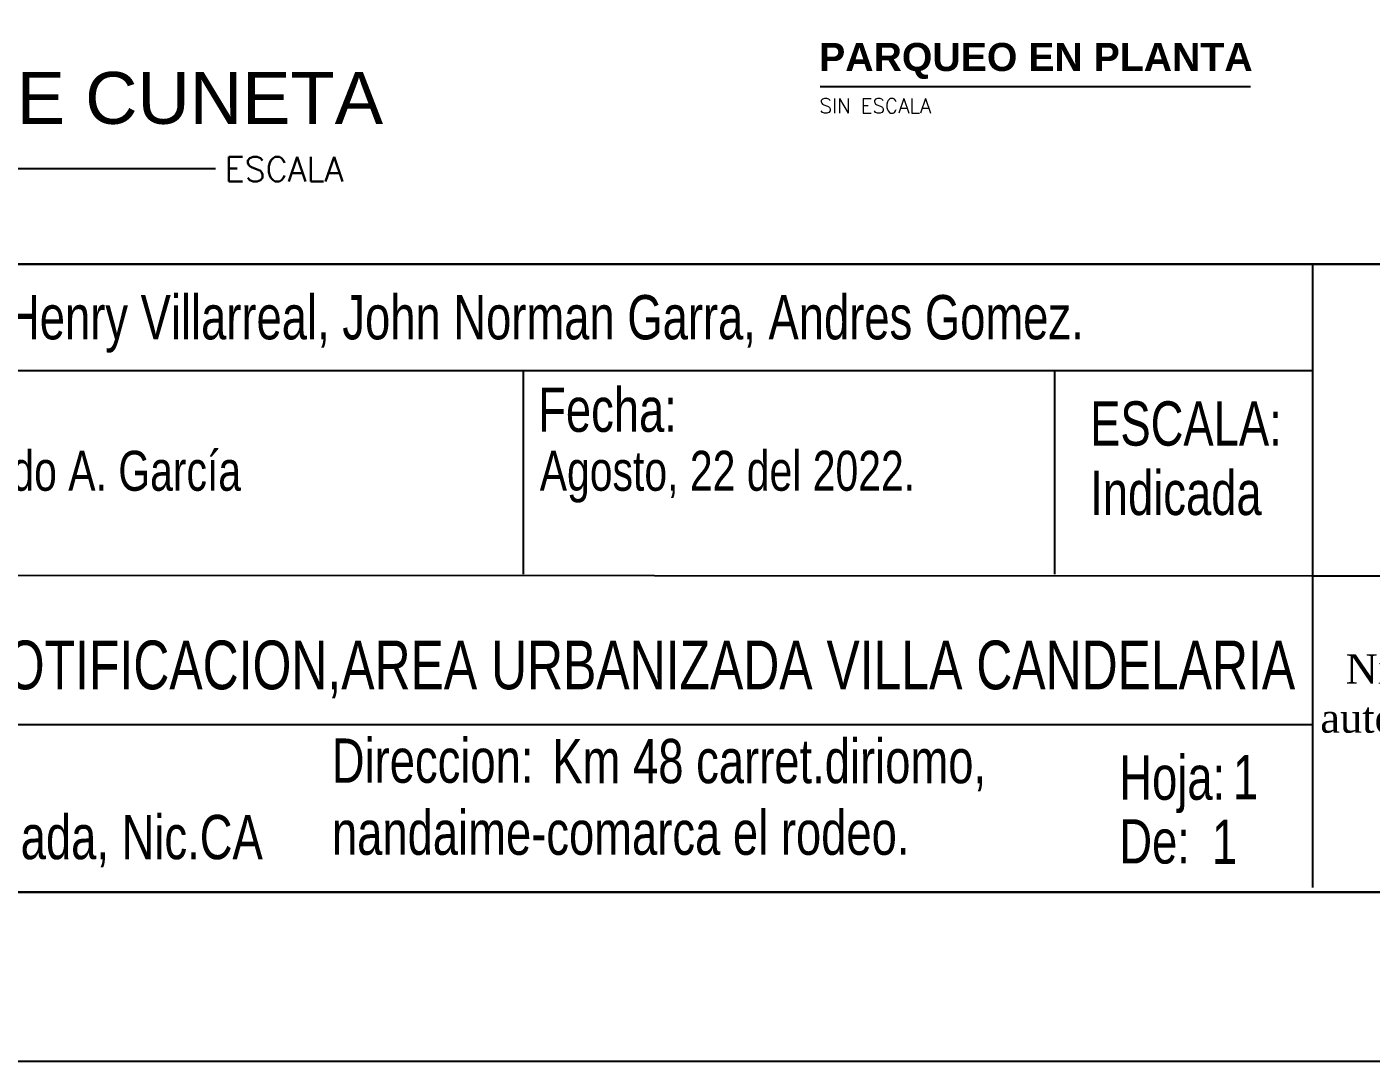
# Model space of a CAD drawing. Header units: millimetres. Extents: x 603733 to 1211550, y 1310999 to 2622648.
# Drawn here: x 604536.7 to 604596.5, y 1311031.8 to 1311077.8 of the extents above; entities that cross this region are included whole.
import ezdxf
from ezdxf.enums import TextEntityAlignment as Align

# ---------------------------------------------------------------- set-up
doc = ezdxf.new("R2010")
doc.units = ezdxf.units.MM
for name, color, linetype in [('CAJETIN', 5, 'Continuous'), ('EDIFICIOS', 4, 'Continuous'), ('FRAME 025', 7, 'Continuous'), ('Lotes', 5, 'Continuous')]:
    doc.layers.add(name, color=color, linetype=linetype)
doc.layers.add('FRAME 070', color=7, linetype='Continuous', lineweight=70)
doc.styles.add('Ambientes', font='swiss.ttf', dxfattribs={"height": 0.2})
doc.styles.add('ARIALTEXT', font='')
doc.styles.add('ROMANS', font='ROMANS', dxfattribs={"height": 0.2})
doc.styles.get("Standard").update_dxf_attribs({"font": 'arial.ttf'})
doc.styles.add('TSN - Swis721 LtCn BT', font='swisscl.ttf')
doc.styles.get('ARIALTEXT').set_extended_font_data('Arial', bold=True)

# ---------------------------------------------------------------- blocks, each defined once
blk = doc.blocks.new('A$C1C292501')
at = {"color": 1}
blk.add_line((2.3, 4.79), (79.94, 4.79), dxfattribs=at)
at = {"color": 1, "style": 'ROMANS'}
blk.add_text('SIN ESCALA', height=2.631, dxfattribs=at).set_placement((2.14, 0))
at = {"color": 3, "insert": (2.08, 12.65), "char_height": 5.0676, "attachment_point": 1, "style": 'ARIALTEXT'}
blk.add_mtext('PARQUEO EN PLANTA', dxfattribs=at)

msp = doc.modelspace()

# ---------------------------------------------------------------- linework, layer by layer
msp.add_line((604521.8, 1311071.486), (604545.099, 1311071.486))
at = {"color": 7}
msp.add_line((604593.868, 1311053.387), (604637.958, 1311053.362), dxfattribs=at)
for points in [[(604224.805, 1311031.828), (604645.305, 1311031.828), (604645.305, 1311328.828), (604224.805, 1311328.828)], [(604464.377, 1311067.24), (604637.805, 1311067.24), (604637.805, 1311039.328), (604464.377, 1311039.328)]]:
    msp.add_lwpolyline(points, close=True)
at = {"layer": 'CAJETIN'}
msp.add_lwpolyline([(604232.305, 1311039.328), (604637.805, 1311039.328), (604637.805, 1311321.328), (604232.305, 1311321.328)], close=True, dxfattribs=at)
at = {"layer": 'FRAME 070', "lineweight": 25}
for p, q in [((604637.958, 1311067.24), (604464.377, 1311067.24)), ((604593.868, 1311039.535), (604593.868, 1311067.24)), ((604464.377, 1311062.52), (604593.868, 1311062.52)), ((604558.789, 1311053.459), (604558.789, 1311062.52)), ((604582.392, 1311053.459), (604582.392, 1311062.52)), ((604464.377, 1311053.459), (604593.868, 1311053.387)), ((604522.639, 1311046.784), (604593.868, 1311046.784))]:
    msp.add_line(p, q, dxfattribs=at)

# ---------------------------------------------------------------- block references
at = {"xscale": 0.246182409919892, "yscale": 0.246182409919892, "zscale": 0.246182409919892}
msp.add_blockref('A$C1C292501', (604571.409, 1311073.953), dxfattribs=at)

# ---------------------------------------------------------------- texts
at = {"style": 'ROMANS'}
msp.add_text('ESCALA', height=1.09, dxfattribs=at).set_placement((604545.507, 1311070.912))
at = {"layer": 'EDIFICIOS', "color": 18, "true_color": 0x000000, "style": 'Ambientes'}
msp.add_text('DETALLE DE CUNETA', height=2.30514, dxfattribs=at).set_placement((604518.728, 1311073.473))
at = {"layer": 'FRAME 025', "style": 'TSN - Swis721 LtCn BT'}
for s, height, p in [('Propietarios:  Henry Villarreal, John Norman Garra, Andres Gomez.', 1.96692, (604523.394, 1311064.88)), ('Fecha:', 1.9669, (604559.438, 1311060.772)), ('ESCALA:', 1.9669, (604583.966, 1311060.159)), ('Arq.Ing. Leonardo A. García ', 1.77353, (604523.495, 1311058.058)), ('Agosto, 22 del 2022.', 1.77353, (604559.508, 1311058.058)), ('Indicada', 1.9669, (604583.966, 1311057.075)), ('LOTIFICACION,AREA URBANIZADA VILLA CANDELARIA', 2.16362, (604534.545, 1311049.431)), ('Direccion:', 1.9669, (604550.267, 1311045.179)), ('Km 48 carret.diriomo,', 1.96692, (604560.069, 1311045.159)), ('Hoja:', 1.9669, (604585.263, 1311044.424)), ('1', 1.967, (604590.311, 1311044.446)), ('Diriomo,Granada, Nic.CA', 1.96692, (604524.454, 1311041.784)), ('nandaime-comarca el rodeo.', 1.96692, (604550.273, 1311041.979)), ('De:', 1.9669, (604585.263, 1311041.592)), ('1', 1.967, (604589.378, 1311041.572))]:
    msp.add_text(s, height=height, dxfattribs=at).set_placement(p, align=Align.MIDDLE_LEFT)
at = {"layer": 'Lotes', "color": 7, "insert": (604615.703, 1311045.539), "char_height": 0.89408, "width": 134.30795, "attachment_point": 5}
msp.add_mtext('{\\fTimes New Roman|b1|i0|c0|p18;\\H1.1538x;\\LDERECHO DE AUTOR\\P\\fTimes New Roman|b0|i0|c0|p18;\\H1.2666x;\\lNingún cambio podrá realizarse en este plano sin la\\Pautorización por escrito del Ing. Bosco Javier Morgan.\\PProhibida la reproducción parcial o total de este \\Pdiseno sin la autorización previa del\\PIng. Bosco Javier Morgan}', dxfattribs=at)

doc.saveas('drawing.dxf')
